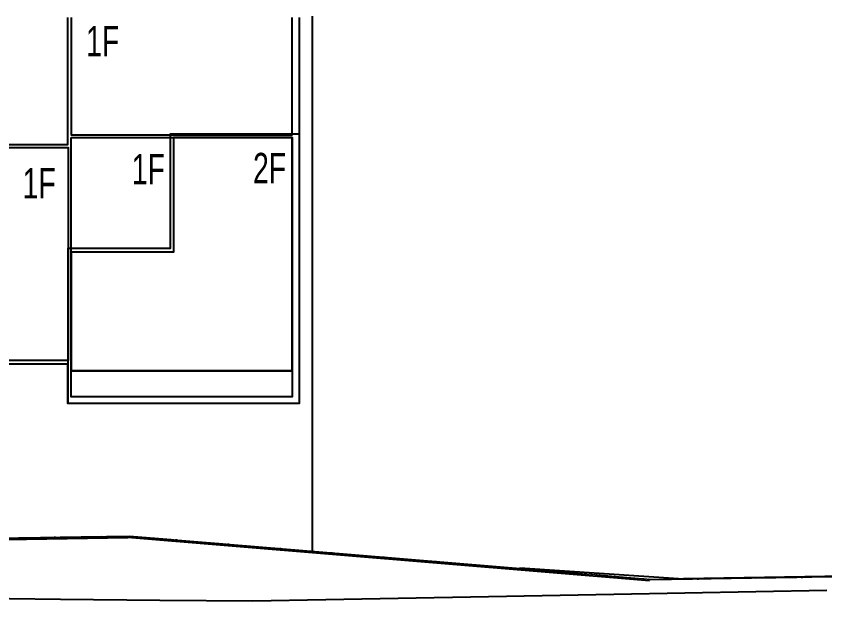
# Model space of a CAD drawing. Header units: metres. Extents: x 71066629 to 71645179, y 84793221 to 85208804.
# Drawn here: x 71223585 to 71270182, y 85174574 to 85208804 of the extents above; entities that cross this region are included whole.
import ezdxf

# ---------------------------------------------------------------- set-up
doc = ezdxf.new("R2010")
doc.units = ezdxf.units.M
doc.header["$LTSCALE"] = 1000
for name, pattern in [('ACAD_ISO04W100', [30, 24, -3, 0, -3]), ('CENTER2', [1.125, 0.75, -0.125, 0.125, -0.125]), ('DASH', [0.35, 0.25, -0.1]), ('DASHED', [19.05, 12.7, -6.35]), ('DASHEDX2', [1.5, 1, -0.5])]:
    doc.linetypes.add(name, pattern=pattern)
for name, color, linetype in [('G-ANNO-TEXT', 7, 'Continuous'), ('G-BLDG-EXTG', 48, 'Continuous'), ('G-SDWK', 157, 'Continuous'), ('G-SITE-开放', 1, 'DASHEDX2'), ('G_DRIV_ROAD', 145, 'Continuous'), ('G_N_GUIDES', 3, 'DASH'), ('总图-地面填充', 43, 'ACAD_ISO04W100'), ('总图-征地红线', 1, 'CENTER2')]:
    doc.layers.add(name, color=color, linetype=linetype)
doc.layers.add('G-ROAD-市政', color=1, linetype='Continuous', lineweight=13)
doc.styles.add('GAD A', font='$ gad e.shx', dxfattribs={"width": 0.7, "bigfont": '$ gad c.shx'})

# ---------------------------------------------------------------- blocks, each defined once
blk = doc.blocks.new('A$C237376EB')
at = {"layer": 'G-ROAD-市政', "linetype": 'Continuous'}
for p, q in [((682.856, 764.172), (870.606, 767.277)), ((582.82, 765.517), (652.81, 766.675)), ((682.856, 764.172), (652.81, 766.675))]:
    blk.add_line(p, q, dxfattribs=at)
at = {"layer": 'G-SITE-开放', "linetype": 'DASHED', "ltscale": 20}
blk.add_lwpolyline([(663.358, 765.796), (663.358, 796.653)], dxfattribs=at)

msp = doc.modelspace()

# ---------------------------------------------------------------- linework, layer by layer
at = {"layer": 'G-BLDG-EXTG'}
for points in [[(71222497, 85201404), (71226557, 85201404), (71226557, 85208719.512)], [(71239897, 85208719.512), (71239897, 85186464), (71226557, 85186464), (71226557, 85188764)], [(71226757, 85208719.512), (71226757, 85201964), (71239497, 85201964), (71239497, 85208719.512)], [(71239897, 85202004), (71232457, 85202004), (71232457, 85195404), (71226557, 85195404), (71226557, 85186464)], [(71222097, 85188964), (71226597, 85188964), (71226597, 85201204), (71222097, 85201204)], [(71222497, 85188764), (71226557, 85188764)], [(71239497, 85188484), (71239497, 85186864), (71226757, 85186864), (71226757, 85188484)]]:
    msp.add_lwpolyline(points, dxfattribs=at)
for points in [[(71226757, 85201804), (71239497, 85201804), (71239497, 85188364), (71226757, 85188364)], [(71239497, 85201804), (71232657, 85201804), (71232657, 85195204), (71226757, 85195204), (71226757, 85188364), (71239497, 85188364)]]:
    msp.add_lwpolyline(points, close=True, dxfattribs=at)
at = {"layer": 'G-SDWK'}
msp.add_lwpolyline([(71142019.676, 85208804.064), (71141819.037, 85197299.071), (71141648.705, 85188782.446), (71141532, 85180813, 0.29713175), (71148195, 85174978), (71151945, 85174574), (71160565.86, 85174715.189), (71169586.457, 85174862.924), (71178820.262, 85175014.152), (71194324.197, 85175268.069), (71204470.656, 85175434.243), (71211603.584, 85175357.322), (71220242.489, 85175258.489), (71226131.902, 85175191.112), (71231867.102, 85175125.499), (71237231.533, 85175087.658), (71241437.431, 85175167.149), (71250802.77, 85175344.173), (71258018.757, 85175480.729), (71270299.086, 85175713.124)], format="xyb", dxfattribs=at)
at = {"layer": 'G_DRIV_ROAD'}
for p in [(71314397, 85177227.717), (71252610.428, 85177001.184)]:
    msp.add_line(p, (71262039.952, 85176361.915), dxfattribs=at)
for points in [[(71260164.14, 85176322.391), (71447914.76, 85179428.043)], [(71260164.185, 85176322.388), (71447914.795, 85179428.04)], [(71160033.804, 85177583.665), (71230024.164, 85178741.441)], [(71160033.853, 85177583.662), (71230024.209, 85178741.438)], [(71260069.758, 85176237.84), (71230024.164, 85178741.441)], [(71260069.803, 85176237.837), (71230024.209, 85178741.438)]]:
    msp.add_lwpolyline(points, dxfattribs=at)
at = {"layer": '总图-地面填充', "color": 250}
for p, q in [((71160128.407, 85177668.396), (71230118.824, 85178825.989)), ((71230118.824, 85178825.989), (71260164.417, 85176322.632)), ((71260164.417, 85176322.632), (71314896.989, 85177227.717))]:
    msp.add_line(p, q, dxfattribs=at)
at = {"layer": '总图-征地红线', "linetype": 'ACAD_ISO04W100', "lineweight": -3, "ltscale": 0.1}
for p, q in [((71160128.418, 85177668.396), (71230118.835, 85178825.989)), ((71230118.835, 85178825.989), (71260164.429, 85176322.632)), ((71260164.429, 85176322.632), (71314897, 85177227.717))]:
    msp.add_line(p, q, dxfattribs=at)

# ---------------------------------------------------------------- block references
at = {"layer": 'G_N_GUIDES', "xscale": 1000, "yscale": 1000, "zscale": 1000}
msp.add_blockref('A$C237376EB', (70577308.677, 84412150.795), dxfattribs=at)

# ---------------------------------------------------------------- texts
at = {"layer": 'G-ANNO-TEXT', "style": 'GAD A', "width": 0.7}
for s, p in [('1F', (71227613.892, 85206490.183)), ('1F', (71230245.645, 85199112.303)), ('2F', (71237233.001, 85199171.012)), ('1F', (71223951.793, 85198292.71))]:
    msp.add_text(s, height=1750, dxfattribs=at).set_placement(p)

doc.saveas('drawing.dxf')
